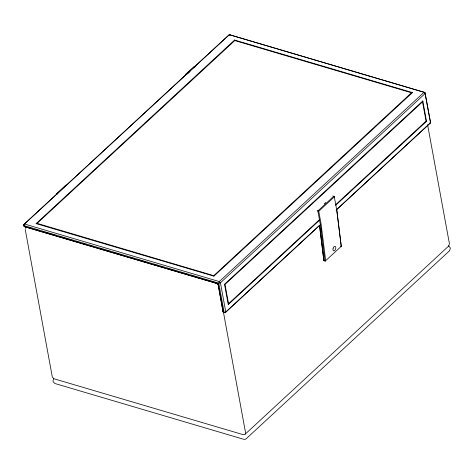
<?xml version="1.0" encoding="UTF-8"?>
<svg xmlns="http://www.w3.org/2000/svg" width="474" height="474" viewBox="0 0 474 474"><rect width="100%" height="100%" fill="white"/><g stroke="black" fill="none" stroke-linecap="round" stroke-linejoin="round"><path stroke-width="0.71" d="M36.119 223.627L36.854 223.284L213.768 275.661L411.669 92.578L412.469 92.596L213.922 276.158L36.119 223.627L234.654 39.964L234.82 40.568L37.013 223.438M25.649 228.438L25.969 227.265M25.241 229.499L52.318 377.008L53.923 378.744L242.937 434.587L244.187 434.605L245.271 434.089L245.591 432.922L222.786 308.669M317.936 211.428L318.19 210.64L333.791 196.218L334.223 196.372L334.36 196.834L318.759 211.256L317.936 211.428L320.62 226.074L324.862 260.89L325.265 261.038L325.691 260.747L321.058 223.781L318.759 211.256L317.23 210.355M336.386 209.804L429.823 123.418L430.339 121.836L424.959 92.525L229.298 34.667L23.7 224.676L24.15 226.536L25.009 226.85L217.987 283.802L223.189 312.17L224.054 312.479L222.916 311.252L217.987 283.802L24.15 226.536L23.7 224.676L229.298 34.667L424.959 92.525L430.617 122.754L336.09 210.148M334.223 196.372L336.913 211.013L341.15 245.834L340.865 246.616L341.292 246.32L336.664 209.36M53.734 378.554L53.011 380.788L53.183 381.736L54.794 383.472L243.802 439.315L245.052 439.333L246.142 438.817L449.571 250.74L450.3 248.506L450.128 247.558L448.517 245.816M228.557 304.344L228.249 304.581L224.522 284.27L422.79 100.968L422.903 101.329M422.826 101.566L224.978 284.436L228.634 304.107M57.07 194.34L56.892 193.398L65.827 185.138L66.793 185.423M187.431 73.891L190.056 71.461M193.736 68.06L195.312 66.603L194.352 66.319L185.417 74.578L185.589 75.52M324.222 203.891L325.834 202.398M228.521 303.745L319.695 219.456M335.432 204.904L426.061 121.119L422.518 101.803M228.249 304.581L319.506 220.214M335.805 205.147L426.594 121.303M319.541 225.375L225.014 312.763L223.189 312.17L222.916 311.252M320.335 224.712L225.808 312.105L225.014 312.763L224.155 312.455L218.775 283.144L219.29 281.562L424.1 92.217L425.237 93.443L220.428 282.794L218.775 283.144L23.978 225.594L24.488 224.012L219.29 281.562L220.428 282.794L225.808 312.105L224.155 312.455M245.271 434.089L448.706 246.012L449.435 243.778L427.56 124.609M429.823 123.418L430.617 122.754L430.339 121.836M228.509 35.325L230.157 34.975M324.862 260.89L325.691 260.747M234.666 40.071L412.469 92.596M234.82 40.568L411.574 92.785M332.831 195.934L334.36 196.834M56.892 193.398L57.858 193.682M29.358 227.739L31.48 228.367M34.312 229.209L37.849 230.251M42.097 231.508L44.224 232.136M47.056 232.971L49.178 233.599M50.594 234.014L55.547 235.477M58.379 236.319L61.922 237.361M63.338 237.782L68.292 239.246M71.124 240.081L73.245 240.709M76.077 241.544L79.62 242.593M83.862 243.843L85.99 244.471M88.822 245.307L92.359 246.356M100.144 248.654L103.688 249.703M105.104 250.118L110.057 251.581M112.889 252.423L116.426 253.466M117.842 253.886L121.385 254.929M125.634 256.185L127.755 256.813M130.587 257.649L134.124 258.691M138.372 259.948L140.5 260.576M141.916 260.996L145.453 262.039M154.654 264.759L158.198 265.807M159.614 266.222L164.567 267.686M167.399 268.521L169.52 269.149M170.936 269.57L175.895 271.033M180.138 272.289L182.265 272.917M183.681 273.332L188.634 274.796M191.466 275.637L193.593 276.259M196.42 277.1L199.963 278.143M204.211 279.399L206.332 280.027M209.164 280.863L216.245 282.954M426.061 121.119L426.434 121.237M224.522 284.27L224.895 284.388M216.731 283.274L217.708 283.914M216.914 283.547L218.052 284.773M23.872 225.618L25.009 226.85M323.748 260.06L324.287 260.694L323.748 260.06L319.452 225.322M341.15 245.834L341.292 246.32L325.265 261.038L323.89 260.546L319.666 225.814M213.922 276.158L213.768 275.661M422.79 100.968L426.517 121.279M218.52 285.413L218.787 286.871M219.456 290.503L219.723 291.954M220.92 298.496L221.186 299.947M221.856 303.579L222.122 305.037M333.163 248.151L333.021 248.743A2.299 1.262 -73.5 0 0 333.364 250.639L333.992 250.864A2.406 1.321 -73.5 0 0 335.367 249.591L335.746 248.435A2.299 1.262 -73.5 0 0 335.396 246.545L334.768 246.32A2.406 1.321 -73.5 0 0 333.394 247.588L333.163 248.151"/></g></svg>
